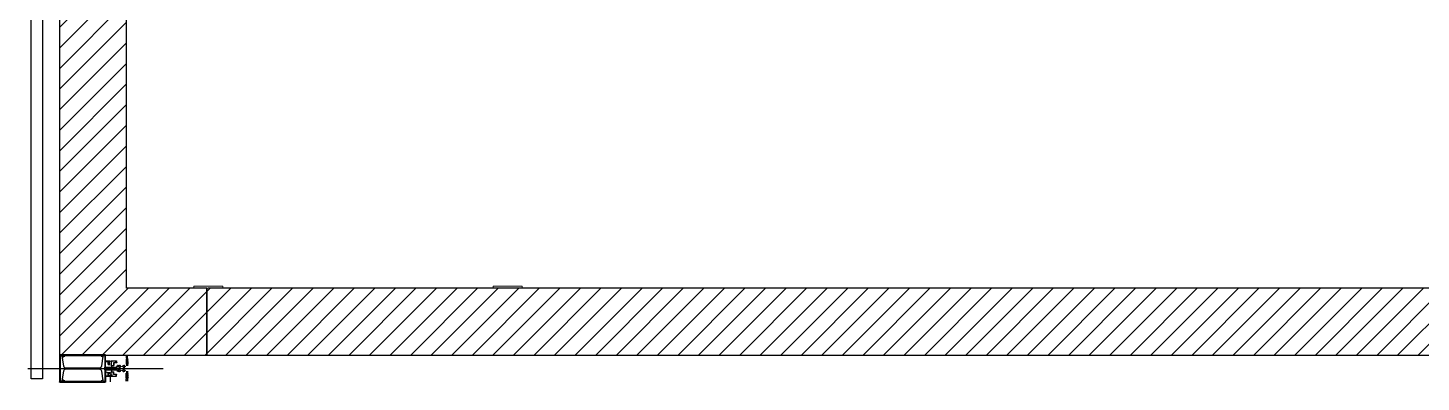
# Model space of a CAD drawing. Header units: metres. Extents: x -6536.4 to -6472.4, y -4878.1 to -4801.3.
# Drawn here: x -6516.959 to -6512.168, y -4839.834 to -4838.617 of the extents above; entities that cross this region are included whole.
import ezdxf

# ---------------------------------------------------------------- set-up
doc = ezdxf.new("R2010")
doc.units = ezdxf.units.M
doc.linetypes.add('CACHE2', pattern=[4.7625, 3.175, -1.5875])
doc.layers.get('DefPoints').update_dxf_attribs({"lineweight": 5, "true_color": 0x7a7a7a})
for name, color, linetype, lineweight in [('A-Murs', 7, 'Continuous', 30), ('A-MURS RIDEAUUX', 150, 'Continuous', 25), ('A-Porte', 34, 'Continuous', 9), ('COTE', 1, 'Continuous', 18)]:
    doc.layers.add(name, color=color, linetype=linetype, lineweight=lineweight)
pattern_1 = [(45, (-9.6793684, 18.2487164), (-0.00088388348, 0.00088388348), []), (135, (-9.6793684, 18.2487164), (-0.00265165043, 0.00088388348), [0.003125, -0.001875])]

# ---------------------------------------------------------------- blocks, each defined once
blk = doc.blocks.new('A$C6B611F1D')
at = {"layer": 'COTE', "color": 0, "linetype": 'ByBlock', "lineweight": -2}
for p, q in [((-2.2, 0.6), (-2.2, -1.2)), ((1.5, 0.8), (-2, 0.8)), ((1.6, -1.2), (1.6, 0.6)), ((-2, -1.4), (1.5, -1.4))]:
    blk.add_line(p, q, dxfattribs=at)
for centre, start, end in [((-2, 0.6), 90, 180), ((1.5, 0.6), 0, 90), ((-2, -1.2), 180, 270), ((1.5, -1.2), 270, 0)]:
    blk.add_arc(centre, 0.15, start, end, dxfattribs=at)
blk = doc.blocks.new('*U130')
at = {"color": 0, "linetype": 'ByBlock'}
blk.add_lwpolyline([(0.0445, 0), (-0.0445, 0), (-0.0445, -0.0025, 0.366443), (-0.0424, -0.0049), (-0.009, -0.0105, -0.366443), (-0.0024, -0.0183), (-0.0024, -0.1341, -0.366443), (-0.009, -0.1419), (-0.0424, -0.1475, 0.366443), (-0.0445, -0.1499), (-0.0445, -0.1524), (0.0445, -0.1524), (0.0445, -0.1499, 0.366443), (0.0424, -0.1475), (0.009, -0.1419, -0.366443), (0.0024, -0.1341), (0.0024, -0.0183, -0.366443), (0.009, -0.0105), (0.0424, -0.0049, 0.366443), (0.0445, -0.0025)], format="xyb", close=True, dxfattribs=at)
blk = doc.blocks.new('profil111')
at = {"linetype": 'ByBlock', "lineweight": -2}
h = blk.add_hatch(dxfattribs=at)
h.set_pattern_fill('ANSI38', color=0, scale=0.01, style=0)
h.set_pattern_definition(pattern_1)
h.paths.add_polyline_path([(-0.0303, -0.2358), (-0.0324, -0.2296), (-0.0203, -0.2296), (-0.0175, -0.2358)])
h.paths.add_polyline_path([(-0.0154, -0.2358), (-0.0175, -0.2358), (-0.0203, -0.2296), (-0.0154, -0.2296)])
h.paths.add_polyline_path([(-0.0303, -0.2358), (-0.0326, -0.2358), (-0.0326, -0.2296), (-0.0324, -0.2296)])
h = blk.add_hatch(dxfattribs=at)
h.set_pattern_fill('ANSI38', color=0, scale=0.01, style=0)
h.set_pattern_definition(pattern_1)
h.paths.add_polyline_path([(0.0303, -0.2358), (0.0324, -0.2296), (0.0203, -0.2296), (0.0175, -0.2358)])
h.paths.add_polyline_path([(0.0154, -0.2358), (0.0175, -0.2358), (0.0203, -0.2296), (0.0154, -0.2296)])
h.paths.add_polyline_path([(0.0303, -0.2358), (0.0326, -0.2358), (0.0326, -0.2296), (0.0324, -0.2296)])
at = {"color": 0, "linetype": 'CACHE2', "lineweight": -2}
blk.add_line((0, 0.1089), (0, -0.3559), dxfattribs=at)
at = {"color": 0, "linetype": 'ByBlock', "lineweight": -2}
for p, q in [((-0.0457, 0), (0.0457, 0)), ((-0.0467, -0.1577), (-0.0467, -0.001)), ((-0.0447, -0.004), (-0.0447, -0.1427)), ((-0.0447, -0.004), (-0.0447, -0.0105)), ((-0.0447, -0.0105), (-0.0375, -0.0105)), ((-0.0427, -0.018), (-0.0447, -0.018)), ((0.0437, -0.003), (-0.0436, -0.003)), ((-0.0427, -0.012), (-0.0427, -0.018)), ((-0.0375, -0.012), (-0.0427, -0.012)), ((-0.0375, -0.0105), (-0.0375, -0.012)), ((0.0374, -0.0105), (0.0446, -0.0105)), ((0.0374, -0.012), (0.0374, -0.0105)), ((0.0426, -0.012), (0.0374, -0.012)), ((0.0426, -0.018), (0.0426, -0.012)), ((0.0446, -0.018), (0.0426, -0.018)), ((0.0446, -0.1427), (0.0446, -0.004)), ((0.0446, -0.0105), (0.0446, -0.004)), ((0.0466, -0.001), (0.0466, -0.1575)), ((-0.0447, -0.1427), (-0.0427, -0.1427)), ((-0.0427, -0.1427), (-0.0427, -0.1487)), ((0.0426, -0.1487), (0.0426, -0.1427)), ((0.0426, -0.1427), (0.0446, -0.1427)), ((-0.0052, -0.1577), (-0.0467, -0.1577)), ((-0.0375, -0.1502), (-0.0447, -0.1502)), ((-0.0447, -0.1502), (-0.0447, -0.1552)), ((-0.0445, -0.1554), (0.0444, -0.1554)), ((-0.0427, -0.1487), (-0.0375, -0.1487)), ((-0.0375, -0.1487), (-0.0375, -0.1502)), ((-0.0265, -0.1774), (-0.0265, -0.1961)), ((-0.0263, -0.1772), (-0.0242, -0.1772)), ((-0.026, -0.1579), (-0.026, -0.1725)), ((-0.0258, -0.1727), (-0.0227, -0.1727)), ((-0.0245, -0.1579), (-0.0245, -0.1665)), ((-0.0245, -0.171), (-0.0245, -0.1684)), ((-0.0142, -0.1667), (-0.0243, -0.1667)), ((-0.0243, -0.1682), (-0.0157, -0.1682)), ((-0.0243, -0.1712), (-0.0227, -0.1712)), ((-0.024, -0.1774), (-0.024, -0.1792)), ((-0.0219, -0.1794), (-0.0238, -0.1794)), ((-0.0225, -0.1714), (-0.0225, -0.1725)), ((-0.0217, -0.1774), (-0.0217, -0.1792)), ((-0.0215, -0.1772), (-0.0112, -0.1772)), ((-0.02, -0.1869), (-0.02, -0.186)), ((-0.02, -0.1963), (-0.02, -0.1869)), ((-0.0198, -0.1857), (-0.011, -0.1857)), ((-0.0198, -0.1867), (-0.0112, -0.1867)), ((-0.0175, -0.1725), (-0.0175, -0.1714)), ((-0.0173, -0.1712), (-0.0157, -0.1712)), ((-0.0142, -0.1727), (-0.0173, -0.1727)), ((-0.0155, -0.171), (-0.0155, -0.1684)), ((-0.014, -0.1669), (-0.014, -0.1725)), ((-0.011, -0.1774), (-0.011, -0.1865)), ((0.0124, -0.1798), (-0.0095, -0.1798)), ((-0.005, -0.1579), (-0.005, -0.1935)), ((-0.0026, -0.1579), (-0.0026, -0.1585)), ((-0.0026, -0.1585), (-0.0023, -0.1585)), ((-0.0026, -0.1593), (-0.0026, -0.1601)), ((-0.0023, -0.1593), (-0.0026, -0.1593)), ((-0.0026, -0.1601), (-0.0023, -0.1601)), ((-0.0026, -0.1609), (-0.0026, -0.1617)), ((-0.0023, -0.1609), (-0.0026, -0.1609)), ((-0.0026, -0.1617), (-0.0023, -0.1617)), ((-0.0026, -0.1625), (-0.0026, -0.1633)), ((-0.0023, -0.1625), (-0.0026, -0.1625)), ((-0.0026, -0.1633), (-0.0023, -0.1633)), ((-0.0026, -0.1641), (-0.0026, -0.1649)), ((-0.0023, -0.1641), (-0.0026, -0.1641)), ((-0.0026, -0.1649), (-0.0023, -0.1649)), ((-0.0026, -0.1657), (-0.0026, -0.1665)), ((-0.0023, -0.1657), (-0.0026, -0.1657)), ((-0.0026, -0.1665), (-0.0023, -0.1665)), ((-0.0026, -0.1673), (-0.0026, -0.1681)), ((-0.0023, -0.1673), (-0.0026, -0.1673)), ((-0.0026, -0.1681), (-0.0023, -0.1681)), ((-0.0023, -0.1689), (-0.0026, -0.1689)), ((-0.0026, -0.1689), (-0.0026, -0.1697)), ((-0.0026, -0.1697), (-0.0023, -0.1697)), ((-0.0023, -0.1705), (-0.0026, -0.1705)), ((-0.0026, -0.1705), (-0.0026, -0.1713)), ((-0.0026, -0.1713), (-0.0023, -0.1713)), ((-0.0023, -0.1721), (-0.0026, -0.1721)), ((-0.0026, -0.1721), (-0.0026, -0.1729)), ((-0.0026, -0.1729), (-0.0023, -0.1729)), ((-0.0023, -0.1737), (-0.0026, -0.1737)), ((-0.0026, -0.1737), (-0.0026, -0.174)), ((-0.0026, -0.1761), (-0.0026, -0.1755)), ((-0.0026, -0.1761), (-0.0023, -0.1761)), ((-0.0026, -0.1777), (-0.0026, -0.1769)), ((-0.0026, -0.1769), (-0.0023, -0.1769)), ((-0.0023, -0.1777), (-0.0026, -0.1777)), ((-0.0026, -0.1793), (-0.0026, -0.1785)), ((-0.0026, -0.1785), (-0.0023, -0.1785)), ((-0.0026, -0.1793), (-0.0023, -0.1793)), ((-0.0026, -0.1809), (-0.0026, -0.1801)), ((-0.0026, -0.1801), (-0.0023, -0.1801)), ((-0.0023, -0.1809), (-0.0026, -0.1809)), ((-0.0026, -0.1825), (-0.0026, -0.1817)), ((-0.0026, -0.1817), (-0.0023, -0.1817)), ((-0.0026, -0.1825), (-0.0023, -0.1825)), ((-0.0026, -0.1841), (-0.0026, -0.1833)), ((-0.0026, -0.1833), (-0.0023, -0.1833)), ((-0.0023, -0.1841), (-0.0026, -0.1841)), ((-0.0026, -0.1857), (-0.0026, -0.1849)), ((-0.0026, -0.1849), (-0.0023, -0.1849)), ((-0.0026, -0.1857), (-0.0023, -0.1857)), ((-0.0026, -0.1873), (-0.0026, -0.1865)), ((-0.0026, -0.1865), (-0.0023, -0.1865)), ((-0.0023, -0.1873), (-0.0026, -0.1873)), ((-0.0026, -0.1889), (-0.0026, -0.1881)), ((-0.0026, -0.1881), (-0.0023, -0.1881)), ((-0.0026, -0.1889), (-0.0023, -0.1889)), ((-0.0026, -0.1905), (-0.0026, -0.1897)), ((-0.0026, -0.1897), (-0.0023, -0.1897)), ((-0.0023, -0.1905), (-0.0026, -0.1905)), ((-0.0026, -0.1921), (-0.0026, -0.1913)), ((-0.0026, -0.1913), (-0.0023, -0.1913)), ((0.0024, -0.1577), (-0.0024, -0.1577)), ((-0.0024, -0.1742), (0.0019, -0.1742)), ((-0.0024, -0.1753), (0.0024, -0.1753)), ((-0.0021, -0.1587), (-0.0021, -0.1591)), ((-0.0021, -0.1603), (-0.0021, -0.1607)), ((-0.0021, -0.1619), (-0.0021, -0.1623)), ((-0.0021, -0.1635), (-0.0021, -0.1639)), ((-0.0021, -0.1651), (-0.0021, -0.1655)), ((-0.0021, -0.1667), (-0.0021, -0.1671)), ((-0.0021, -0.1683), (-0.0021, -0.1687)), ((-0.0021, -0.1699), (-0.0021, -0.1703)), ((-0.0021, -0.1715), (-0.0021, -0.1719)), ((-0.0021, -0.1731), (-0.0021, -0.1735)), ((-0.0021, -0.1767), (-0.0021, -0.1763)), ((-0.0021, -0.1783), (-0.0021, -0.1779)), ((-0.0021, -0.1799), (-0.0021, -0.1795)), ((-0.0021, -0.1815), (-0.0021, -0.1811)), ((-0.0021, -0.1831), (-0.0021, -0.1827)), ((-0.0021, -0.1847), (-0.0021, -0.1843)), ((-0.0021, -0.1863), (-0.0021, -0.1859)), ((-0.0021, -0.1879), (-0.0021, -0.1875)), ((-0.0021, -0.1895), (-0.0021, -0.1891)), ((-0.0021, -0.1911), (-0.0021, -0.1907)), ((0.0021, -0.1595), (0.0021, -0.1591)), ((0.0021, -0.1611), (0.0021, -0.1607)), ((0.0021, -0.1627), (0.0021, -0.1623)), ((0.0021, -0.1643), (0.0021, -0.1639)), ((0.0021, -0.1659), (0.0021, -0.1655)), ((0.0021, -0.1675), (0.0021, -0.1671)), ((0.0021, -0.1691), (0.0021, -0.1687)), ((0.0021, -0.1707), (0.0021, -0.1703)), ((0.0021, -0.1723), (0.0021, -0.1719)), ((0.0021, -0.174), (0.0021, -0.1735)), ((0.0021, -0.1771), (0.0021, -0.1767)), ((0.0021, -0.1787), (0.0021, -0.1783)), ((0.0021, -0.1803), (0.0021, -0.1799)), ((0.0021, -0.1819), (0.0021, -0.1815)), ((0.0021, -0.1835), (0.0021, -0.1831)), ((0.0021, -0.1851), (0.0021, -0.1847)), ((0.0021, -0.1867), (0.0021, -0.1863)), ((0.0021, -0.1883), (0.0021, -0.1879)), ((0.0021, -0.1899), (0.0021, -0.1895)), ((0.0021, -0.1915), (0.0021, -0.1911)), ((0.0023, -0.1589), (0.0026, -0.1589)), ((0.0026, -0.1597), (0.0023, -0.1597)), ((0.0023, -0.1605), (0.0026, -0.1605)), ((0.0026, -0.1613), (0.0023, -0.1613)), ((0.0023, -0.1621), (0.0026, -0.1621)), ((0.0026, -0.1629), (0.0023, -0.1629)), ((0.0023, -0.1637), (0.0026, -0.1637)), ((0.0026, -0.1645), (0.0023, -0.1645)), ((0.0023, -0.1653), (0.0026, -0.1653)), ((0.0026, -0.1661), (0.0023, -0.1661)), ((0.0023, -0.1669), (0.0026, -0.1669)), ((0.0026, -0.1677), (0.0023, -0.1677)), ((0.0023, -0.1685), (0.0026, -0.1685)), ((0.0026, -0.1693), (0.0023, -0.1693)), ((0.0023, -0.1701), (0.0026, -0.1701)), ((0.0026, -0.1709), (0.0023, -0.1709)), ((0.0023, -0.1717), (0.0026, -0.1717)), ((0.0026, -0.1725), (0.0023, -0.1725)), ((0.0023, -0.1733), (0.0026, -0.1733)), ((0.0026, -0.1765), (0.0023, -0.1765)), ((0.0026, -0.1773), (0.0023, -0.1773)), ((0.0023, -0.1781), (0.0026, -0.1781)), ((0.0026, -0.1789), (0.0023, -0.1789)), ((0.0026, -0.1797), (0.0023, -0.1797)), ((0.0026, -0.1805), (0.0023, -0.1805)), ((0.0023, -0.1813), (0.0026, -0.1813)), ((0.0026, -0.1821), (0.0023, -0.1821)), ((0.0026, -0.1829), (0.0023, -0.1829)), ((0.0026, -0.1837), (0.0023, -0.1837)), ((0.0023, -0.1845), (0.0026, -0.1845)), ((0.0026, -0.1853), (0.0023, -0.1853)), ((0.0026, -0.1861), (0.0023, -0.1861)), ((0.0026, -0.1869), (0.0023, -0.1869)), ((0.0023, -0.1877), (0.0026, -0.1877)), ((0.0026, -0.1885), (0.0023, -0.1885)), ((0.0026, -0.1893), (0.0023, -0.1893)), ((0.0026, -0.1901), (0.0023, -0.1901)), ((0.0023, -0.1909), (0.0026, -0.1909)), ((0.0026, -0.1589), (0.0026, -0.1579)), ((0.0026, -0.1605), (0.0026, -0.1597)), ((0.0026, -0.1621), (0.0026, -0.1613)), ((0.0026, -0.1637), (0.0026, -0.1629)), ((0.0026, -0.1653), (0.0026, -0.1645)), ((0.0026, -0.1669), (0.0026, -0.1661)), ((0.0026, -0.1685), (0.0026, -0.1677)), ((0.0026, -0.1701), (0.0026, -0.1693)), ((0.0026, -0.1717), (0.0026, -0.1709)), ((0.0026, -0.1733), (0.0026, -0.1725)), ((0.0026, -0.1765), (0.0026, -0.1755)), ((0.0026, -0.1781), (0.0026, -0.1773)), ((0.0026, -0.1797), (0.0026, -0.1789)), ((0.0026, -0.1813), (0.0026, -0.1805)), ((0.0026, -0.1829), (0.0026, -0.1821)), ((0.0026, -0.1845), (0.0026, -0.1837)), ((0.0026, -0.1861), (0.0026, -0.1853)), ((0.0026, -0.1877), (0.0026, -0.1869)), ((0.0026, -0.1893), (0.0026, -0.1885)), ((0.0026, -0.1909), (0.0026, -0.1901)), ((0.005, -0.1935), (0.005, -0.1579)), ((0.005, -0.1579), (0.005, -0.1935)), ((0.0052, -0.1577), (0.0109, -0.1577)), ((0.0052, -0.1577), (0.0464, -0.1577)), ((0.011, -0.1774), (0.011, -0.1865)), ((0.0198, -0.1857), (0.011, -0.1857)), ((0.0149, -0.1664), (0.0111, -0.1578)), ((0.0215, -0.1772), (0.0112, -0.1772)), ((0.0198, -0.1867), (0.0112, -0.1867)), ((0.0138, -0.1669), (0.0138, -0.1727)), ((0.014, -0.1667), (0.0147, -0.1667)), ((0.014, -0.1669), (0.014, -0.1725)), ((0.0243, -0.1667), (0.0142, -0.1667)), ((0.0142, -0.1727), (0.0173, -0.1727)), ((0.0155, -0.171), (0.0155, -0.1684)), ((0.0243, -0.1682), (0.0157, -0.1682)), ((0.0173, -0.1712), (0.0157, -0.1712)), ((0.0175, -0.1725), (0.0175, -0.1714)), ((0.02, -0.1767), (0.02, -0.1755)), ((0.02, -0.1869), (0.02, -0.186)), ((0.02, -0.1963), (0.02, -0.1869)), ((0.0451, -0.1753), (0.0202, -0.1753)), ((0.0217, -0.1774), (0.0217, -0.1792)), ((0.0219, -0.1794), (0.0238, -0.1794)), ((0.0225, -0.1714), (0.0225, -0.1725)), ((0.0243, -0.1712), (0.0227, -0.1712)), ((0.0227, -0.1727), (0.0258, -0.1727)), ((0.024, -0.1774), (0.024, -0.1792)), ((0.0263, -0.1772), (0.0242, -0.1772)), ((0.0245, -0.1577), (0.0245, -0.1665)), ((0.0245, -0.171), (0.0245, -0.1684)), ((0.026, -0.1577), (0.026, -0.1725)), ((0.0265, -0.1774), (0.0265, -0.1961)), ((0.0374, -0.1502), (0.0374, -0.1487)), ((0.0374, -0.1487), (0.0426, -0.1487)), ((0.0446, -0.1502), (0.0374, -0.1502)), ((0.0446, -0.1552), (0.0446, -0.1502)), ((-0.0326, -0.2296), (-0.0326, -0.2359)), ((-0.0326, -0.2296), (-0.0154, -0.2296)), ((-0.0263, -0.1963), (-0.0242, -0.1963)), ((-0.024, -0.1961), (-0.024, -0.1943)), ((-0.0219, -0.1941), (-0.0238, -0.1941)), ((-0.0217, -0.1943), (-0.0217, -0.1963)), ((-0.0215, -0.1965), (-0.0202, -0.1965)), ((-0.0154, -0.2359), (-0.0154, -0.2296)), ((-0.0109, -0.2359), (-0.0109, -0.2294)), ((-0.0107, -0.2039), (-0.0107, -0.2062)), ((-0.0107, -0.2085), (-0.0107, -0.2062)), ((-0.0107, -0.2189), (-0.0107, -0.2213)), ((-0.0107, -0.2236), (-0.0107, -0.2213)), ((-0.0093, -0.203), (-0.0105, -0.2036)), ((-0.0093, -0.2093), (-0.0105, -0.2088)), ((-0.0093, -0.2181), (-0.0105, -0.2187)), ((-0.0093, -0.2244), (-0.0105, -0.2239)), ((-0.01, -0.2011), (-0.01, -0.1999)), ((-0.0083, -0.2014), (-0.0097, -0.2014)), ((-0.009, -0.2034), (-0.009, -0.2032)), ((-0.009, -0.209), (-0.009, -0.2091)), ((-0.009, -0.2185), (-0.009, -0.2183)), ((-0.009, -0.2241), (-0.009, -0.2242)), ((-0.0083, -0.2037), (-0.0087, -0.2037)), ((-0.0083, -0.2087), (-0.0087, -0.2087)), ((-0.0083, -0.2188), (-0.0087, -0.2188)), ((-0.0083, -0.2238), (-0.0087, -0.2238)), ((-0.008, -0.2034), (-0.008, -0.2017)), ((-0.008, -0.209), (-0.008, -0.2108)), ((-0.008, -0.2185), (-0.008, -0.2168)), ((-0.008, -0.2241), (-0.008, -0.2259)), ((-0.0078, -0.211), (-0.0065, -0.211)), ((-0.0078, -0.2261), (-0.0065, -0.2261)), ((-0.0077, -0.2165), (-0.0065, -0.2165)), ((-0.0055, -0.2049), (-0.0055, -0.2006)), ((-0.0055, -0.2075), (-0.0055, -0.21)), ((-0.0055, -0.22), (-0.0055, -0.2175)), ((-0.0055, -0.22), (-0.0055, -0.2175)), ((-0.0055, -0.2225), (-0.0055, -0.2251)), ((-0.0052, -0.2052), (0.0021, -0.2058)), ((-0.0052, -0.2072), (0.0021, -0.2066)), ((-0.0052, -0.2203), (0.0021, -0.2209)), ((-0.0052, -0.2222), (0.0021, -0.2217)), ((-0.0048, -0.1937), (-0.0028, -0.1937)), ((-0.0026, -0.1921), (-0.0023, -0.1921)), ((-0.0026, -0.1935), (-0.0026, -0.1929)), ((-0.0026, -0.1929), (-0.0023, -0.1929)), ((-0.0021, -0.1927), (-0.0021, -0.1923)), ((0.0052, -0.2052), (-0.0021, -0.2058)), ((0.0052, -0.2072), (-0.0021, -0.2066)), ((0.0052, -0.2203), (-0.0021, -0.2209)), ((0.0052, -0.2222), (-0.0021, -0.2217)), ((0.0021, -0.1931), (0.0021, -0.1927)), ((0.0026, -0.1917), (0.0023, -0.1917)), ((0.0026, -0.1925), (0.0023, -0.1925)), ((0.0026, -0.1933), (0.0023, -0.1933)), ((0.0026, -0.1925), (0.0026, -0.1917)), ((0.0026, -0.1935), (0.0026, -0.1933)), ((0.0028, -0.1937), (0.0048, -0.1937)), ((0.0055, -0.2049), (0.0055, -0.2006)), ((0.0055, -0.2049), (0.0055, -0.2006)), ((0.0055, -0.2075), (0.0055, -0.21)), ((0.0055, -0.2075), (0.0055, -0.21)), ((0.0055, -0.22), (0.0055, -0.2175)), ((0.0055, -0.22), (0.0055, -0.2175)), ((0.0055, -0.22), (0.0055, -0.2175)), ((0.0055, -0.22), (0.0055, -0.2175)), ((0.0055, -0.2225), (0.0055, -0.2251)), ((0.0055, -0.2225), (0.0055, -0.2251)), ((0.0078, -0.211), (0.0065, -0.211)), ((0.0078, -0.211), (0.0065, -0.211)), ((0.0077, -0.2165), (0.0065, -0.2165)), ((0.0077, -0.2165), (0.0065, -0.2165)), ((0.0077, -0.2261), (0.0065, -0.2261)), ((0.0078, -0.2261), (0.0065, -0.2261)), ((0.008, -0.2034), (0.008, -0.2017)), ((0.008, -0.2034), (0.008, -0.2017)), ((0.008, -0.209), (0.008, -0.2108)), ((0.008, -0.209), (0.008, -0.2108)), ((0.008, -0.2185), (0.008, -0.2168)), ((0.008, -0.2185), (0.008, -0.2168)), ((0.008, -0.2241), (0.008, -0.2258)), ((0.008, -0.2241), (0.008, -0.2259)), ((0.0083, -0.2014), (0.0097, -0.2014)), ((0.0083, -0.2014), (0.0097, -0.2014)), ((0.0083, -0.2037), (0.0087, -0.2037)), ((0.0083, -0.2037), (0.0087, -0.2037)), ((0.0083, -0.2087), (0.0087, -0.2087)), ((0.0083, -0.2087), (0.0087, -0.2087)), ((0.0083, -0.2188), (0.0087, -0.2188)), ((0.0083, -0.2188), (0.0087, -0.2188)), ((0.0083, -0.2238), (0.0087, -0.2238)), ((0.0083, -0.2238), (0.0087, -0.2238)), ((0.009, -0.2034), (0.009, -0.2032)), ((0.009, -0.2034), (0.009, -0.2032)), ((0.009, -0.209), (0.009, -0.2091)), ((0.009, -0.209), (0.009, -0.2091)), ((0.009, -0.2185), (0.009, -0.2183)), ((0.009, -0.2185), (0.009, -0.2183)), ((0.009, -0.2241), (0.009, -0.2242)), ((0.009, -0.2241), (0.009, -0.2242)), ((0.0093, -0.203), (0.0105, -0.2036)), ((0.0093, -0.203), (0.0105, -0.2036)), ((0.0093, -0.2093), (0.0105, -0.2088)), ((0.0093, -0.2093), (0.0105, -0.2088)), ((0.0093, -0.2181), (0.0105, -0.2187)), ((0.0093, -0.2181), (0.0105, -0.2187)), ((0.0093, -0.2244), (0.0105, -0.2239)), ((0.0093, -0.2244), (0.0105, -0.2239)), ((0.01, -0.2011), (0.01, -0.1999)), ((0.01, -0.2011), (0.01, -0.1999)), ((0.0107, -0.2039), (0.0107, -0.2062)), ((0.0107, -0.2039), (0.0107, -0.2062)), ((0.0107, -0.2085), (0.0107, -0.2062)), ((0.0107, -0.2085), (0.0107, -0.2062)), ((0.0107, -0.2189), (0.0107, -0.2213)), ((0.0107, -0.2189), (0.0107, -0.2213)), ((0.0107, -0.2236), (0.0107, -0.2213)), ((0.0107, -0.2236), (0.0107, -0.2213)), ((0.0109, -0.2359), (0.0109, -0.2294)), ((0.0326, -0.2296), (0.0154, -0.2296)), ((0.0154, -0.2359), (0.0154, -0.2296)), ((0.0215, -0.1965), (0.0202, -0.1965)), ((0.0217, -0.1943), (0.0217, -0.1963)), ((0.0219, -0.1941), (0.0238, -0.1941)), ((0.024, -0.1961), (0.024, -0.1943)), ((0.0263, -0.1963), (0.0242, -0.1963)), ((0.0326, -0.2296), (0.0326, -0.2359))]:
    blk.add_line(p, q, dxfattribs=at)
at = {"color": 0, "linetype": 'ByBlock', "lineweight": -2, "ltscale": 10}
blk.add_lwpolyline([(0.005, -0.1554), (-0.005, -0.1554), (-0.005, -0.1827), (0.005, -0.1827)], close=True, dxfattribs=at)
at = {"color": 0, "linetype": 'ByBlock', "lineweight": -2}
for centre, radius, start, end in [((-0.0457, -0.001), 0.001, 90, 180), ((0.0457, -0.001), 0.001, 0, 90), ((-0.0436, -0.004), 0.001, 90, 180), ((0.0437, -0.004), 0.001, 0, 90), ((-0.0263, -0.1774), 0.0002, 90, 180), ((-0.0258, -0.1725), 0.0002, 180, 270), ((-0.0243, -0.1579), 0.0002, 90, 180), ((-0.0243, -0.1665), 0.0002, 180, 270), ((-0.0243, -0.1684), 0.0002, 90, 180), ((-0.0243, -0.171), 0.0002, 180, 270), ((-0.0242, -0.1774), 0.0002, 0, 90), ((-0.0238, -0.1792), 0.0002, 180, 270), ((-0.0227, -0.1714), 0.0002, 0, 90), ((-0.0227, -0.1725), 0.0002, 270, 0), ((-0.0219, -0.1792), 0.0002, 270, 0), ((-0.0215, -0.1774), 0.0002, 90, 180), ((-0.0198, -0.186), 0.0002, 90, 180), ((-0.0198, -0.1869), 0.0002, 90, 180), ((-0.0173, -0.1714), 0.0002, 90, 180), ((-0.0173, -0.1725), 0.0002, 180, 270), ((-0.0157, -0.1684), 0.0002, 0, 90), ((-0.0157, -0.171), 0.0002, 270, 0), ((-0.0142, -0.1669), 0.0002, 0, 90), ((-0.0142, -0.1725), 0.0002, 270, 0), ((-0.0112, -0.1774), 0.0002, 0, 90), ((-0.0112, -0.1865), 0.0002, 270, 0), ((-0.0052, -0.1579), 0.0002, 0, 90), ((-0.0024, -0.1579), 0.0002, 90, 180), ((-0.0024, -0.174), 0.0002, 180, 270), ((-0.0024, -0.1755), 0.0002, 90, 180), ((-0.0023, -0.1587), 0.0002, 0, 90), ((-0.0023, -0.1591), 0.0002, 270, 0), ((-0.0023, -0.1603), 0.0002, 0, 90), ((-0.0023, -0.1607), 0.0002, 270, 0), ((-0.0023, -0.1619), 0.0002, 0, 90), ((-0.0023, -0.1623), 0.0002, 270, 0), ((-0.0023, -0.1635), 0.0002, 0, 90), ((-0.0023, -0.1639), 0.0002, 270, 0), ((-0.0023, -0.1651), 0.0002, 0, 90), ((-0.0023, -0.1655), 0.0002, 270, 0), ((-0.0023, -0.1667), 0.0002, 0, 90), ((-0.0023, -0.1671), 0.0002, 270, 0), ((-0.0023, -0.1683), 0.0002, 0, 90), ((-0.0023, -0.1687), 0.0002, 270, 0), ((-0.0023, -0.1699), 0.0002, 0, 90), ((-0.0023, -0.1703), 0.0002, 270, 0), ((-0.0023, -0.1715), 0.0002, 0, 90), ((-0.0023, -0.1719), 0.0002, 270, 0), ((-0.0023, -0.1731), 0.0002, 0, 90), ((-0.0023, -0.1735), 0.0002, 270, 0), ((-0.0023, -0.1763), 0.0002, 0, 90), ((-0.0023, -0.1767), 0.0002, 270, 0), ((-0.0023, -0.1779), 0.0002, 0, 90), ((-0.0023, -0.1783), 0.0002, 270, 0), ((-0.0023, -0.1795), 0.0002, 0, 90), ((-0.0023, -0.1799), 0.0002, 270, 0), ((-0.0023, -0.1811), 0.0002, 0, 90), ((-0.0023, -0.1815), 0.0002, 270, 0), ((-0.0023, -0.1827), 0.0002, 0, 90), ((-0.0023, -0.1831), 0.0002, 270, 0), ((-0.0023, -0.1843), 0.0002, 0, 90), ((-0.0023, -0.1847), 0.0002, 270, 0), ((-0.0023, -0.1859), 0.0002, 0, 90), ((-0.0023, -0.1863), 0.0002, 270, 0), ((-0.0023, -0.1875), 0.0002, 0, 90), ((-0.0023, -0.1879), 0.0002, 270, 0), ((-0.0023, -0.1891), 0.0002, 0, 90), ((-0.0023, -0.1895), 0.0002, 270, 0), ((-0.0023, -0.1907), 0.0002, 0, 90), ((-0.0023, -0.1911), 0.0002, 270, 0), ((0.0019, -0.174), 0.0002, 270, 0), ((0.0023, -0.1591), 0.0002, 90, 180), ((0.0023, -0.1595), 0.0002, 180, 270), ((0.0023, -0.1607), 0.0002, 90, 180), ((0.0023, -0.1611), 0.0002, 180, 270), ((0.0023, -0.1623), 0.0002, 90, 180), ((0.0023, -0.1627), 0.0002, 180, 270), ((0.0023, -0.1639), 0.0002, 90, 180), ((0.0023, -0.1643), 0.0002, 180, 270), ((0.0023, -0.1655), 0.0002, 90, 180), ((0.0023, -0.1659), 0.0002, 180, 270), ((0.0023, -0.1671), 0.0002, 90, 180), ((0.0023, -0.1675), 0.0002, 180, 270), ((0.0023, -0.1687), 0.0002, 90, 180), ((0.0023, -0.1691), 0.0002, 180, 270), ((0.0023, -0.1703), 0.0002, 90, 180), ((0.0023, -0.1707), 0.0002, 180, 270), ((0.0023, -0.1719), 0.0002, 90, 180), ((0.0023, -0.1723), 0.0002, 180, 270), ((0.0023, -0.1735), 0.0002, 90, 180), ((0.0023, -0.1767), 0.0002, 90, 180), ((0.0023, -0.1771), 0.0002, 180, 270), ((0.0023, -0.1783), 0.0002, 90, 180), ((0.0023, -0.1787), 0.0002, 180, 270), ((0.0023, -0.1799), 0.0002, 90, 180), ((0.0023, -0.1803), 0.0002, 180, 270), ((0.0023, -0.1815), 0.0002, 90, 180), ((0.0023, -0.1819), 0.0002, 180, 270), ((0.0023, -0.1831), 0.0002, 90, 180), ((0.0023, -0.1835), 0.0002, 180, 270), ((0.0023, -0.1847), 0.0002, 90, 180), ((0.0023, -0.1851), 0.0002, 180, 270), ((0.0023, -0.1863), 0.0002, 90, 180), ((0.0023, -0.1867), 0.0002, 180, 270), ((0.0023, -0.1879), 0.0002, 90, 180), ((0.0023, -0.1883), 0.0002, 180, 270), ((0.0023, -0.1895), 0.0002, 90, 180), ((0.0023, -0.1899), 0.0002, 180, 270), ((0.0023, -0.1911), 0.0002, 90, 180), ((0.0023, -0.1915), 0.0002, 180, 270), ((0.0024, -0.1579), 0.0002, 0, 90), ((0.0024, -0.1755), 0.0002, 0, 90), ((0.0052, -0.1579), 0.0002, 90, 180), ((0.0052, -0.1579), 0.0002, 90, 180), ((0.0109, -0.1579), 0.0002, 23.9625, 90), ((0.0112, -0.1774), 0.0002, 90, 180), ((0.0112, -0.1865), 0.0002, 180, 270), ((0.014, -0.1669), 0.0002, 90, 180), ((0.0142, -0.1669), 0.0002, 90, 180), ((0.0142, -0.1725), 0.0002, 180, 270), ((0.0147, -0.1665), 0.0002, 270, 23.9625), ((0.0157, -0.1684), 0.0002, 90, 180), ((0.0157, -0.171), 0.0002, 180, 270), ((0.0173, -0.1714), 0.0002, 0, 90), ((0.0173, -0.1725), 0.0002, 270, 0), ((0.0198, -0.186), 0.0002, 0, 90), ((0.0198, -0.1869), 0.0002, 0, 90), ((0.0202, -0.1755), 0.0002, 90, 180), ((0.0215, -0.1774), 0.0002, 0, 90), ((0.0219, -0.1792), 0.0002, 180, 270), ((0.0227, -0.1714), 0.0002, 90, 180), ((0.0227, -0.1725), 0.0002, 180, 270), ((0.0238, -0.1792), 0.0002, 270, 0), ((0.0242, -0.1774), 0.0002, 90, 180), ((0.0243, -0.1665), 0.0002, 270, 0), ((0.0243, -0.1684), 0.0002, 0, 90), ((0.0243, -0.171), 0.0002, 270, 0), ((0.0258, -0.1725), 0.0002, 270, 0), ((0.0263, -0.1774), 0.0002, 0, 90), ((0.0444, -0.1552), 0.0002, 270, 0), ((0.0451, -0.1755), 0.0002, 0, 90), ((0.0464, -0.1575), 0.0002, 270, 0), ((-0.0263, -0.1961), 0.0002, 180, 270), ((-0.0242, -0.1961), 0.0002, 270, 0), ((-0.0238, -0.1943), 0.0002, 90, 180), ((-0.0219, -0.1943), 0.0002, 0, 90), ((-0.0215, -0.1963), 0.0002, 180, 270), ((-0.0202, -0.1963), 0.0002, 270, 0), ((-0.0104, -0.2039), 0.0003, 118.0538, 180), ((-0.0104, -0.2085), 0.0003, 180, 241.9462), ((-0.0104, -0.2189), 0.0003, 118.0538, 180), ((-0.0104, -0.2236), 0.0003, 180, 241.9462), ((-0.009, -0.1999), 0.001, 131.0402, 180), ((-0.0097, -0.2011), 0.0003, 180, 270), ((-0.0021, -0.2077), 0.0114, 87.0753, 131.2166), ((-0.0092, -0.2032), 0.0002, 0, 118.0538), ((-0.0092, -0.2091), 0.0002, 241.9462, 0), ((-0.0092, -0.2183), 0.0002, 0, 118.0538), ((-0.0092, -0.2242), 0.0002, 241.9462, 0), ((-0.0087, -0.2034), 0.0003, 180, 270), ((-0.0087, -0.209), 0.0003, 90, 180), ((-0.0087, -0.2185), 0.0003, 180, 270), ((-0.0087, -0.2241), 0.0003, 90, 180), ((-0.0083, -0.2017), 0.0003, 0, 90), ((-0.0083, -0.2034), 0.0003, 270, 0), ((-0.0083, -0.209), 0.0003, 0, 90), ((-0.0083, -0.2185), 0.0003, 270, 0), ((-0.0083, -0.2241), 0.0003, 0, 90), ((-0.0078, -0.2108), 0.0002, 180, 270), ((-0.0077, -0.2168), 0.0003, 90, 180), ((-0.0078, -0.2259), 0.0002, 180, 270), ((-0.0059, -0.1996), 0.0008, 140.3872, 276.843), ((-0.0021, -0.2025), 0.0056, 82.9815, 142.3345), ((-0.0065, -0.21), 0.001, 270, 0), ((-0.0065, -0.2175), 0.001, 0, 90), ((-0.0065, -0.2251), 0.001, 270, 0), ((-0.0058, -0.2006), 0.0003, 0, 96.843), ((-0.0052, -0.2049), 0.0003, 180, 265.4588), ((-0.0052, -0.2075), 0.0003, 94.5412, 180), ((-0.0052, -0.22), 0.0003, 180, 265.4588), ((-0.0052, -0.2225), 0.0003, 94.5412, 180), ((-0.0048, -0.1935), 0.0002, 180, 270), ((-0.0028, -0.1935), 0.0002, 270, 0), ((-0.0021, -0.2062), 0.0004, 97.4777, 262.5223), ((-0.0021, -0.2213), 0.0004, 97.4777, 262.5223), ((-0.0023, -0.1923), 0.0002, 0, 90), ((-0.0023, -0.1927), 0.0002, 270, 0), ((-0.0015, -0.1966), 0.0003, 291.1235, 94.7745), ((0.0015, -0.1966), 0.0003, 85.2255, 248.8765), ((0.0021, -0.2025), 0.0056, 37.6655, 97.0185), ((0.0021, -0.2077), 0.0114, 48.7834, 92.9247), ((0.0023, -0.1927), 0.0002, 90, 180), ((0.0023, -0.1931), 0.0002, 180, 270), ((0.0021, -0.2062), 0.0004, 277.4777, 82.5223), ((0.0021, -0.2213), 0.0004, 277.4777, 82.5223), ((0.0028, -0.1935), 0.0002, 180, 270), ((0.0048, -0.1935), 0.0002, 270, 0), ((0.0052, -0.2049), 0.0003, 274.5412, 0), ((0.0052, -0.2049), 0.0003, 274.5412, 0), ((0.0052, -0.2075), 0.0003, 0, 85.4588), ((0.0052, -0.2075), 0.0003, 0, 85.4588), ((0.0052, -0.22), 0.0003, 274.5412, 0), ((0.0052, -0.22), 0.0003, 274.5412, 0), ((0.0052, -0.2225), 0.0003, 0, 85.4588), ((0.0052, -0.2225), 0.0003, 0, 85.4588), ((0.0058, -0.2006), 0.0003, 83.157, 180), ((0.0058, -0.2006), 0.0003, 83.157, 180), ((0.0065, -0.21), 0.001, 180, 270), ((0.0065, -0.21), 0.001, 180, 270), ((0.0065, -0.2175), 0.001, 90, 180), ((0.0065, -0.2175), 0.001, 90, 180), ((0.0065, -0.2251), 0.001, 180, 270), ((0.0065, -0.2251), 0.001, 180, 270), ((0.0059, -0.1996), 0.0008, 263.157, 39.6128), ((0.0059, -0.1996), 0.0008, 263.157, 39.6128), ((0.0077, -0.2168), 0.0003, 0, 90), ((0.0077, -0.2168), 0.0003, 0, 90), ((0.0077, -0.2258), 0.0003, 270, 0), ((0.0078, -0.2108), 0.0002, 270, 0), ((0.0078, -0.2108), 0.0002, 270, 0), ((0.0078, -0.2259), 0.0002, 270, 0), ((0.0083, -0.2017), 0.0003, 90, 180), ((0.0083, -0.2017), 0.0003, 90, 180), ((0.0083, -0.2034), 0.0003, 180, 270), ((0.0083, -0.2034), 0.0003, 180, 270), ((0.0083, -0.209), 0.0003, 90, 180), ((0.0083, -0.209), 0.0003, 90, 180), ((0.0083, -0.2185), 0.0003, 180, 270), ((0.0083, -0.2185), 0.0003, 180, 270), ((0.0083, -0.2241), 0.0003, 90, 180), ((0.0083, -0.2241), 0.0003, 90, 180), ((0.0087, -0.2034), 0.0003, 270, 0), ((0.0087, -0.2034), 0.0003, 270, 0), ((0.0087, -0.209), 0.0003, 0, 90), ((0.0087, -0.209), 0.0003, 0, 90), ((0.0087, -0.2185), 0.0003, 270, 0), ((0.0087, -0.2185), 0.0003, 270, 0), ((0.0087, -0.2241), 0.0003, 0, 90), ((0.0087, -0.2241), 0.0003, 0, 90), ((0.0092, -0.2032), 0.0002, 61.9462, 180), ((0.0092, -0.2032), 0.0002, 61.9462, 180), ((0.0092, -0.2091), 0.0002, 180, 298.0538), ((0.0092, -0.2091), 0.0002, 180, 298.0538), ((0.0092, -0.2183), 0.0002, 61.9462, 180), ((0.0092, -0.2183), 0.0002, 61.9462, 180), ((0.0092, -0.2242), 0.0002, 180, 298.0538), ((0.0092, -0.2242), 0.0002, 180, 298.0538), ((0.009, -0.1999), 0.001, 0, 48.9598), ((0.009, -0.1999), 0.001, 0, 48.9598), ((0.0097, -0.2011), 0.0003, 270, 0), ((0.0097, -0.2011), 0.0003, 270, 0), ((0.0104, -0.2039), 0.0003, 0, 61.9462), ((0.0104, -0.2039), 0.0003, 0, 61.9462), ((0.0104, -0.2085), 0.0003, 298.0538, 0), ((0.0104, -0.2085), 0.0003, 298.0538, 0), ((0.0104, -0.2189), 0.0003, 0, 61.9462), ((0.0104, -0.2189), 0.0003, 0, 61.9462), ((0.0104, -0.2236), 0.0003, 298.0538, 0), ((0.0104, -0.2236), 0.0003, 298.0538, 0), ((0.0202, -0.1963), 0.0002, 180, 270), ((0.0215, -0.1963), 0.0002, 270, 0), ((0.0219, -0.1943), 0.0002, 90, 180), ((0.0238, -0.1943), 0.0002, 0, 90), ((0.0242, -0.1961), 0.0002, 180, 270), ((0.0263, -0.1961), 0.0002, 270, 0)]:
    blk.add_arc(centre, radius, start, end, dxfattribs=at)
blk.add_blockref('*U130', (0, -0.003), dxfattribs=at)
at = {"color": 0, "linetype": 'ByBlock', "lineweight": -2, "yscale": 0.002, "zscale": 0.002}
for p, xscale in [((-0.0396, -0.2309), -0.002), ((0.0396, -0.2309), 0.002)]:
    blk.add_blockref('A$C6B611F1D', p, dxfattribs=dict(at, xscale=xscale))
blk = doc.blocks.new('Porte_Dormant_Bois_Joint')
at = {"layer": 'DefPoints', "color": 0, "linetype": 'ByBlock', "lineweight": -2}
blk.add_lwpolyline([(-0.015, 0), (0.085, 0), (0.085, 0.0075), (-0.015, 0.0075)], close=True, dxfattribs=at)

msp = doc.modelspace()

# ---------------------------------------------------------------- hatches: boundary and pattern name
at = {"layer": 'A-Murs', "linetype": 'Continuous', "lineweight": 18}
h = msp.add_hatch(dxfattribs=at)
h.set_pattern_fill('_U', color=252, scale=0.05, angle=45, pattern_type=0)
h.set_pattern_definition([(45, (105.86306, 708.588226), (-0.03535533906, 0.03535533906), [])])
h.paths.add_polyline_path([(-6516.8505, -4839.7416), (-6516.6205, -4839.5116), (-6516.6182, -4835.2124), (-6516.8505, -4835.212)])
h.paths.add_polyline_path([(-6516.6205, -4835.442), (-6516.3441, -4835.442), (-6516.3441, -4835.212), (-6516.6205, -4835.212)])
h = msp.add_hatch(dxfattribs=at)
h.set_pattern_fill('_U', color=252, scale=0.05, angle=45, style=0, pattern_type=0)
h.set_pattern_definition([(45, (105.86306, 708.588226), (-0.03535533906, 0.03535533906), [])])
h.paths.add_polyline_path([(-6516.6205, -4839.5116), (-6516.8505, -4839.7416), (-6516.3441, -4839.7416), (-6516.3441, -4839.5116)])
h.paths.add_polyline_path([(-6516.3441, -4839.5116), (-6516.3441, -4839.7416), (-6511.7662, -4839.7416), (-6511.7662, -4839.5116)])

# ---------------------------------------------------------------- linework, layer by layer
at = {"layer": 'A-Murs', "color": 7, "linetype": 'Continuous', "lineweight": 30}
for p, q in [((-6516.8505, -4835.212, 17230.2114), (-6516.8505, -4839.7416, 17230.2114)), ((-6516.6205, -4839.5116, 17230.2114), (-6516.6205, -4835.442, 17230.2114)), ((-6516.3441, -4839.5116, 17230.2114), (-6516.6205, -4839.5116, 17230.2114)), ((-6516.3441, -4839.5116, 17230.2114), (-6516.3441, -4839.7416, 17230.2114)), ((-6516.3441, -4839.7416, 17230.2114), (-6516.3441, -4839.5116, 17230.2114)), ((-6511.7662, -4839.5116, 17230.2114), (-6516.3391, -4839.5116, 17230.2114)), ((-6516.8505, -4839.7416, 17230.2114), (-6516.3441, -4839.7416, 17230.2114)), ((-6516.3441, -4839.7416, 17230.2114), (-6511.7662, -4839.7416, 17230.2114))]:
    msp.add_line(p, q, dxfattribs=at)
at = {"layer": 'A-MURS RIDEAUUX', "color": 150, "linetype": 'Continuous', "lineweight": 25, "elevation": 17230.2114}
msp.add_lwpolyline([(-6516.9486, -4838.4187), (-6516.9086, -4838.4187), (-6516.9086, -4839.8228), (-6516.9486, -4839.8228)], close=True, dxfattribs=at)

# ---------------------------------------------------------------- block references
at = {"layer": 'A-MURS RIDEAUUX', "xscale": -1, "rotation": 89.9999999929255}
msp.add_blockref('profil111', (-6516.8505, -4839.7878, 34460.4227), dxfattribs=at)
at = {"layer": 'A-Porte', "color": 41, "linetype": 'Continuous', "lineweight": 9}
for p in [(-6516.3741, -4839.5116, 17230.2114), (-6515.3441, -4839.5116, 17230.2114)]:
    msp.add_blockref('Porte_Dormant_Bois_Joint', p, dxfattribs=at)

doc.saveas('drawing.dxf')
